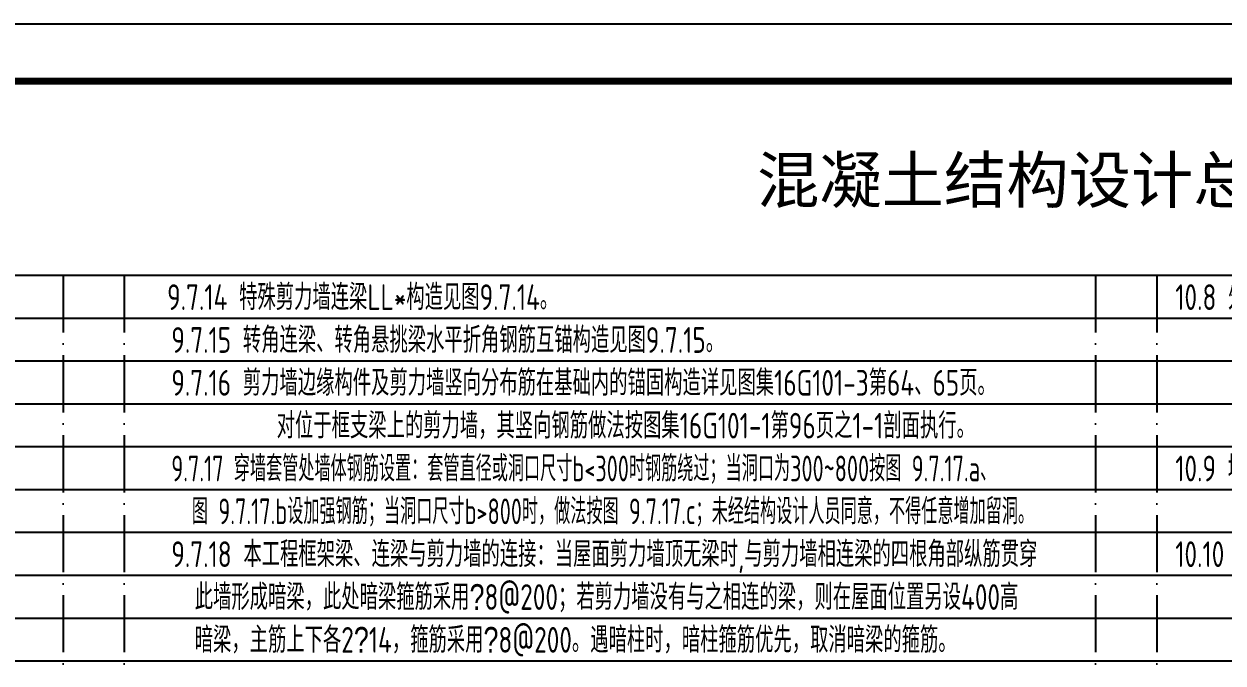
# Model space of a CAD drawing. Extents: x -655480 to 203344, y -294099 to 287156.
# Drawn here: x -518980 to -497994, y 214994 to 226182 of the extents above; entities that cross this region are included whole.
import ezdxf

# ---------------------------------------------------------------- set-up
doc = ezdxf.new("R2010")
doc.units = 0
doc.header["$LTSCALE"] = 1000
doc.linetypes.add('D1', pattern=[14, 10, -2, 0, -2])
doc.layers.get('DEFPOINTS').update_dxf_attribs({"linetype": 'CONTINUOUS'})
doc.layers.add('C-SHET-TTLB', color=11, linetype='CONTINUOUS')
doc.layers.add('S-1-TEXT', color=7, linetype='CONTINUOUS', lineweight=18)
doc.styles.add('TS', font='tssdeng.shx', dxfattribs={"width": 0.7, "bigfont": 'tssdchn.shx'})
doc.styles.add('黑体', font='simhei.ttf')

msp = doc.modelspace()

# ---------------------------------------------------------------- linework, layer by layer
at = {"layer": 'C-SHET-TTLB'}
msp.add_lwpolyline([(-433307.71, 226182.28), (-433307.71, 166782.28), (-538407.71, 166782.28), (-538407.71, 226182.28)], close=True, dxfattribs=at)
at = {"layer": 'C-SHET-TTLB', "const_width": 120}
msp.add_lwpolyline([(-536567.71, 225182.28), (-434307.71, 225182.28), (-434307.71, 167782.28), (-536567.71, 167782.28)], close=True, dxfattribs=at)
at = {"layer": 'DEFPOINTS', "color": 252}
for p, q in [((-536567.71, 221782.28), (-441307.71, 221782.28)), ((-536567.71, 221032.28), (-441307.71, 221032.28)), ((-536567.71, 220282.28), (-441307.71, 220282.28)), ((-536567.71, 219532.28), (-441307.71, 219532.28)), ((-536567.71, 218782.28), (-441307.71, 218782.28)), ((-536567.71, 218032.28), (-441307.71, 218032.28)), ((-536567.71, 217282.28), (-441307.71, 217282.28)), ((-536567.71, 216532.28), (-441307.71, 216532.28)), ((-536567.71, 215782.28), (-441307.71, 215782.28)), ((-536567.71, 215032.28), (-441307.71, 215032.28))]:
    msp.add_line(p, q, dxfattribs=at)
at = {"layer": 'DEFPOINTS', "color": 252, "linetype": 'D1', "ltscale": 0.1}
for p, q in [((-518295.71, 221782.28), (-518295.71, 167782.28)), ((-517223.71, 221782.28), (-517223.71, 167782.28)), ((-500223.71, 221782.28), (-500223.71, 167782.28)), ((-499151.71, 221782.28), (-499151.71, 167782.28))]:
    msp.add_line(p, q, dxfattribs=at)

# ---------------------------------------------------------------- texts
at = {"layer": 'S-1-TEXT', "style": '黑体'}
msp.add_text('混凝土结构设计总说明(二)', height=800, dxfattribs=at).set_placement((-506151.39, 223050.03))
at = {"layer": 'S-1-TEXT', "style": 'TS'}
for s, width, p in [('9.7.14 特殊剪力墙连梁LL*构造见图9.7.14。', 0.75, (-516474.65, 221174.71)), ('10.8 外墙窗洞下部窗台板做法详见墙身大样图，若未表示时，应设置沿窗台通长的水平现浇混凝土', 0.75, (-498829.62, 221174.71)), ('9.7.15 转角连梁、转角悬挑梁水平折角钢筋互锚构造见图9.7.15。', 0.75, (-516400.91, 220424.71)), ('9.7.16 剪力墙边缘构件及剪力墙竖向分布筋在基础内的锚固构造详见图集16G101-3第64、65页。', 0.75, (-516400.91, 219674.71)), ('         对位于框支梁上的剪力墙，其竖向钢筋做法按图集16G101-1第96页之1-1剖面执行。 ', 0.75, (-516400.91, 218924.71)), ('9.7.17 穿墙套管处墙体钢筋设置：套管直径或洞口尺寸b<300时钢筋绕过；当洞口为300~800按图 9.7.17.a、', 0.66, (-516400.91, 218174.71)), ('10.9 墙体开设管线槽时应使用开槽机，严禁敲击成槽。管线埋设后，小孔和小槽用同标号水泥砂浆填补，', 0.75, (-498829.62, 218174.71)), ('  图 9.7.17.b设加强钢筋；当洞口尺寸b>800时，做法按图 9.7.17.c；未经结构设计人员同意，不得任意增加留洞。', 0.66, (-516400.91, 217424.71)), ('9.7.18 本工程框架梁、连梁与剪力墙的连接：当屋面剪力墙顶无梁时,与剪力墙相连梁的四根角部纵筋贯穿', 0.75, (-516400.91, 216674.71)), ('10.10 墙与混凝土构件交界处,抹灰前应加铺300宽(缝居中)钢丝网或网格布，并绷紧钉牢。位于', 0.75, (-498829.62, 216674.71)), ('  此墙形成暗梁，此处暗梁箍筋采用\ue5328@200；若剪力墙没有与之相连的梁，则在屋面位置另设400高', 0.75, (-516400.91, 215924.71)), ('  暗梁，主筋上下各2\ue53214，箍筋采用\ue5328@200。遇暗柱时，暗柱箍筋优先，取消暗梁的箍筋。', 0.75, (-516400.91, 215174.71))]:
    msp.add_text(s, height=450, dxfattribs=dict(at, width=width)).set_placement(p)

doc.saveas('drawing.dxf')
